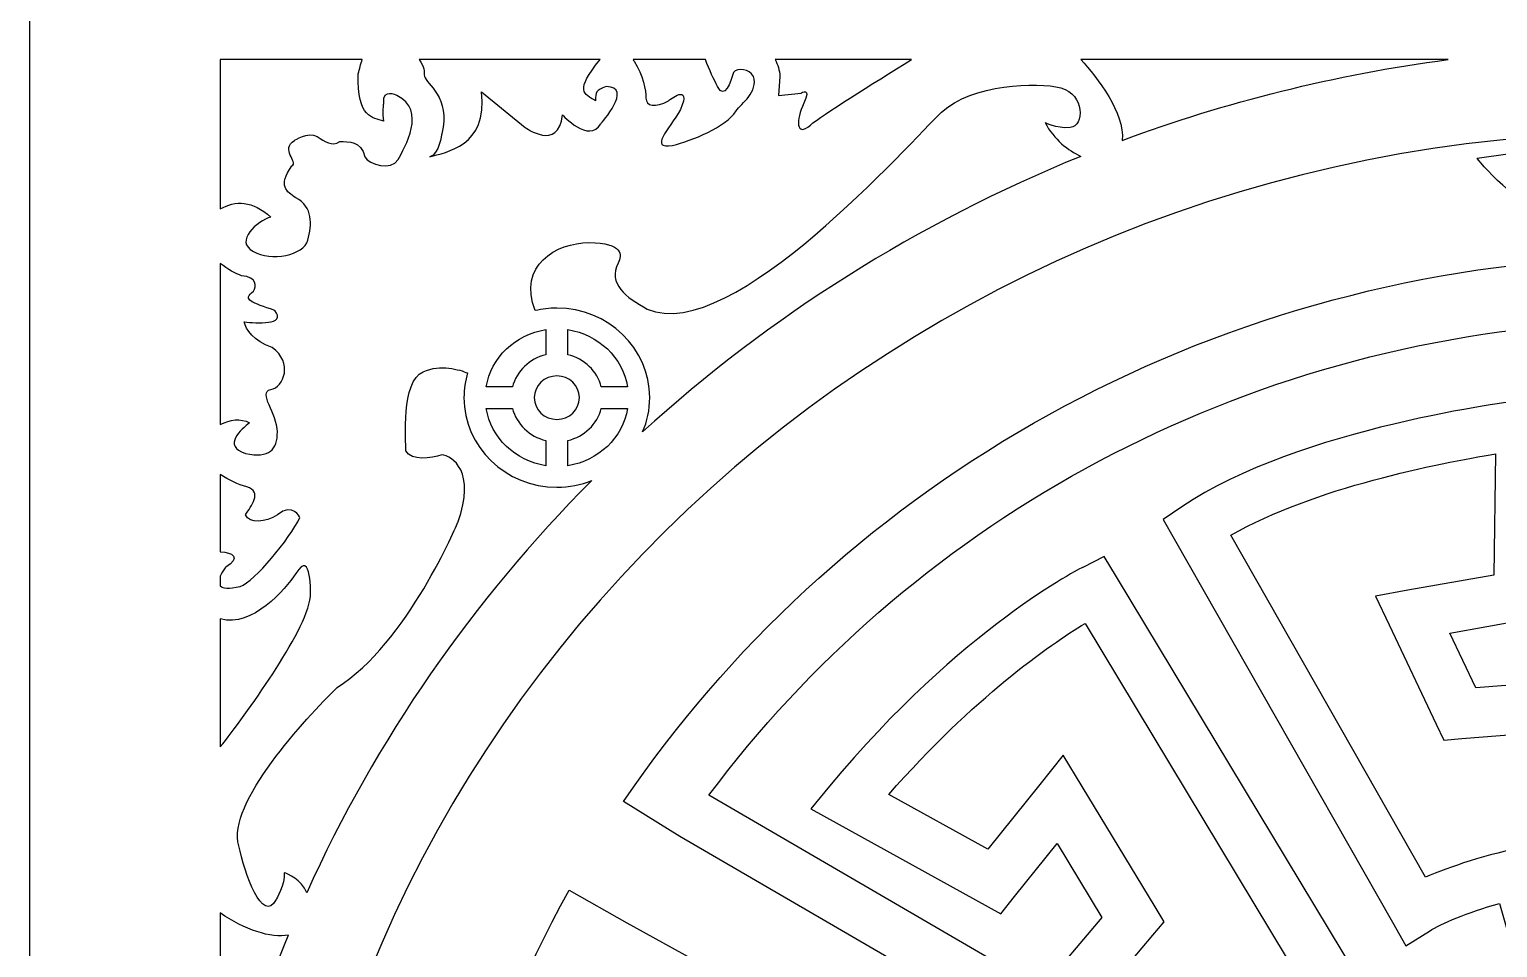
# Model space of a CAD drawing. Header units: centimetres. Extents: x 15.1 to 27, y -9 to 9.
# Drawn here: x 15.14 to 20.51, y 1.8 to 5.15 of the extents above; entities that cross this region are included whole.
import ezdxf

# ---------------------------------------------------------------- set-up
doc = ezdxf.new("R2010")
doc.units = ezdxf.units.CM
doc.header["$MEASUREMENT"] = 0
doc.layers.add('layer 1', color=7, linetype='Continuous')

msp = doc.modelspace()

# ---------------------------------------------------------------- linework, layer by layer
at = {"layer": 'layer 1', "color": 250}
for points, knots in [([(15.14322, 9.00077), (15.14322, 9.00077), (26.99977, 9.00077), (26.99977, 9.00077), (26.99977, 9.00077), (26.99977, 9.00077), (26.99977, -9.00021), (26.99977, -9.00021), (26.99977, -9.00021), (26.99977, -9.00021), (15.14322, -9.00021), (15.14322, -9.00021), (15.14322, -9.00021), (15.14322, -9.00021), (15.14322, 9.00077), (15.14322, 9.00077)], [0, 0, 0, 0, 0.2, 0.2, 0.2, 0.2, 0.4, 0.4, 0.4, 0.4, 0.6, 0.6, 0.6, 0.6, 1, 1, 1, 1]), ([(15.84067, 5.04004), (15.84067, 5.04004), (16.35888, 5.04004), (16.35888, 5.04004), (16.35888, 5.04004), (16.35375, 5.02416), (16.34915, 5.00659), (16.34455, 4.98799), (16.34455, 4.98799), (16.33971, 4.8247), (16.39782, 4.82936), (16.43656, 4.81537), (16.43656, 4.81537), (16.43171, 4.84336), (16.43656, 4.88068), (16.43656, 4.88068), (16.43656, 4.88068), (16.43171, 4.93667), (16.48498, 4.90868), (16.48498, 4.90868), (16.48498, 4.90868), (16.59636, 4.85736), (16.51404, 4.71739), (16.48982, 4.6754), (16.48982, 4.6754), (16.46561, 4.63341), (16.38329, 4.65674), (16.36876, 4.68473), (16.36876, 4.68473), (16.35423, 4.74538), (16.31065, 4.74072), (16.27676, 4.74072), (16.27676, 4.74072), (16.2477, 4.72205), (16.22349, 4.74072), (16.19443, 4.75938), (16.19443, 4.75938), (16.16054, 4.77804), (16.11211, 4.74538), (16.11211, 4.74538), (16.11211, 4.74538), (16.05885, 4.71272), (16.12664, 4.66607), (16.10243, 4.65207), (16.10243, 4.65207), (16.04916, 4.57742), (16.08306, 4.55876), (16.11696, 4.53543), (16.11696, 4.53543), (16.17991, 4.50277), (16.17507, 4.43746), (16.16054, 4.38147), (16.16054, 4.38147), (16.14601, 4.32548), (16.02495, 4.30215), (15.962, 4.33948), (15.962, 4.33948), (15.88936, 4.3768), (15.97653, 4.45145), (16.02495, 4.46545), (16.02495, 4.46545), (15.95857, 4.52585), (15.89502, 4.52671), (15.84067, 4.49485), (15.84067, 4.49485), (15.84067, 4.49485), (15.84067, 5.04004), (15.84067, 5.04004)], [0, 0, 0, 0, 0.0555556, 0.0555556, 0.0555556, 0.0555556, 0.1111111, 0.1111111, 0.1111111, 0.1111111, 0.1666667, 0.1666667, 0.1666667, 0.1666667, 0.2222222, 0.2222222, 0.2222222, 0.2222222, 0.2777778, 0.2777778, 0.2777778, 0.2777778, 0.3333333, 0.3333333, 0.3333333, 0.3333333, 0.3888889, 0.3888889, 0.3888889, 0.3888889, 0.4444444, 0.4444444, 0.4444444, 0.4444444, 0.5, 0.5, 0.5, 0.5, 0.5555556, 0.5555556, 0.5555556, 0.5555556, 0.6111111, 0.6111111, 0.6111111, 0.6111111, 0.6666667, 0.6666667, 0.6666667, 0.6666667, 0.7222222, 0.7222222, 0.7222222, 0.7222222, 0.7777778, 0.7777778, 0.7777778, 0.7777778, 0.8333333, 0.8333333, 0.8333333, 0.8333333, 0.8888889, 0.8888889, 0.8888889, 0.8888889, 1, 1, 1, 1]), ([(16.56642, 5.04004), (16.56642, 5.04004), (17.22748, 5.04004), (17.22748, 5.04004), (17.22748, 5.04004), (17.13466, 4.92703), (17.16826, 4.91308), (17.21134, 4.89001), (17.21134, 4.89001), (17.21134, 4.92267), (17.21134, 4.92734), (17.25008, 4.94134), (17.25008, 4.94134), (17.35177, 4.94134), (17.23072, 4.80603), (17.23072, 4.80603), (17.23072, 4.80603), (17.18713, 4.73139), (17.09028, 4.83869), (17.09028, 4.83869), (17.09028, 4.83869), (17.07575, 4.70339), (16.9547, 4.79204), (16.9547, 4.79204), (16.9547, 4.79204), (16.9547, 4.79204), (16.7949, 4.92267), (16.7949, 4.92267), (16.7949, 4.92267), (16.81911, 4.72205), (16.66415, 4.70339), (16.60604, 4.68473), (16.60604, 4.68473), (16.63994, 4.69406), (16.64963, 4.76871), (16.64963, 4.76871), (16.64963, 4.76871), (16.68352, 4.90401), (16.59151, 4.95067), (16.58667, 4.97866), (16.58667, 4.97866), (16.58361, 4.99637), (16.5883, 5.01406), (16.56642, 5.04004)], [0, 0, 0, 0, 0.0833333, 0.0833333, 0.0833333, 0.0833333, 0.1666667, 0.1666667, 0.1666667, 0.1666667, 0.25, 0.25, 0.25, 0.25, 0.3333333, 0.3333333, 0.3333333, 0.3333333, 0.4166667, 0.4166667, 0.4166667, 0.4166667, 0.5, 0.5, 0.5, 0.5, 0.5833333, 0.5833333, 0.5833333, 0.5833333, 0.6666667, 0.6666667, 0.6666667, 0.6666667, 0.75, 0.75, 0.75, 0.75, 0.8333333, 0.8333333, 0.8333333, 0.8333333, 1, 1, 1, 1]), ([(17.34812, 5.04004), (17.34812, 5.04004), (17.61279, 5.04004), (17.61279, 5.04004), (17.61279, 5.04004), (17.62557, 5.00287), (17.64515, 4.96612), (17.65685, 4.94134), (17.65685, 4.94134), (17.68107, 4.89001), (17.70527, 4.96), (17.71496, 4.99266), (17.71496, 4.99266), (17.72949, 5.01132), (17.77307, 5.00665), (17.7876, 4.97866), (17.7876, 4.97866), (17.80696, 4.92267), (17.74401, 4.88068), (17.72465, 4.85269), (17.72465, 4.85269), (17.6859, 4.79204), (17.56485, 4.74538), (17.49221, 4.72672), (17.49221, 4.72672), (17.40504, 4.71272), (17.47768, 4.78271), (17.52126, 4.85736), (17.52126, 4.85736), (17.56485, 4.96), (17.47768, 4.89001), (17.47768, 4.89001), (17.47768, 4.89001), (17.42926, 4.86202), (17.39536, 4.87135), (17.39536, 4.89935), (17.39536, 4.89935), (17.39536, 4.92734), (17.38567, 4.98333), (17.35177, 5.03464), (17.35177, 5.03464), (17.35055, 5.0365), (17.34934, 5.03829), (17.34812, 5.04004)], [0, 0, 0, 0, 0.0833333, 0.0833333, 0.0833333, 0.0833333, 0.1666667, 0.1666667, 0.1666667, 0.1666667, 0.25, 0.25, 0.25, 0.25, 0.3333333, 0.3333333, 0.3333333, 0.3333333, 0.4166667, 0.4166667, 0.4166667, 0.4166667, 0.5, 0.5, 0.5, 0.5, 0.5833333, 0.5833333, 0.5833333, 0.5833333, 0.6666667, 0.6666667, 0.6666667, 0.6666667, 0.75, 0.75, 0.75, 0.75, 0.8333333, 0.8333333, 0.8333333, 0.8333333, 1, 1, 1, 1]), ([(17.86755, 5.04004), (17.86755, 5.04004), (18.36508, 5.04004), (18.36508, 5.04004), (18.36508, 5.04004), (18.22249, 4.95133), (18.03696, 4.8374), (17.99582, 4.80137), (17.99582, 4.80137), (17.94255, 4.75471), (17.94255, 4.82003), (17.97161, 4.88068), (17.97161, 4.88068), (18.00066, 4.94134), (17.96192, 4.91801), (17.96192, 4.91801), (17.96192, 4.91801), (17.96192, 4.91801), (17.8796, 4.90868), (17.8796, 4.90868), (17.8796, 4.90868), (17.8796, 4.90868), (17.88444, 4.97866), (17.88444, 4.97866), (17.88444, 4.97866), (17.88328, 5.00115), (17.87676, 5.02173), (17.86755, 5.04004)], [0, 0, 0, 0, 0.125, 0.125, 0.125, 0.125, 0.25, 0.25, 0.25, 0.25, 0.375, 0.375, 0.375, 0.375, 0.5, 0.5, 0.5, 0.5, 0.625, 0.625, 0.625, 0.625, 0.75, 0.75, 0.75, 0.75, 1, 1, 1, 1]), ([(18.98414, 5.04004), (18.98414, 5.04004), (20.32497, 5.04004), (20.32497, 5.04004), (20.32497, 5.04004), (19.91151, 4.98556), (19.51291, 4.8854), (19.13492, 4.74517), (19.13492, 4.74517), (19.1438, 4.84619), (19.0443, 4.97323), (18.98414, 5.04004)], [0, 0, 0, 0, 0.25, 0.25, 0.25, 0.25, 0.5, 0.5, 0.5, 0.5, 1, 1, 1, 1]), ([(18.9839, 4.68688), (18.93779, 4.70889), (18.88621, 4.74658), (18.85293, 4.8107), (18.85293, 4.8107), (18.85293, 4.8107), (18.89167, 4.78737), (18.94494, 4.79204), (18.94494, 4.79204), (18.9982, 4.7967), (18.9982, 4.91334), (18.91104, 4.93667), (18.91104, 4.93667), (18.82387, 4.96), (18.58659, 4.95067), (18.47522, 4.84802), (18.47522, 4.84802), (18.36384, 4.74538), (17.71012, 3.99423), (17.4002, 4.12953), (17.4002, 4.12953), (17.32272, 4.17152), (17.25493, 4.22284), (17.29367, 4.29749), (17.29367, 4.29749), (17.30819, 4.32548), (17.31303, 4.37214), (17.18713, 4.37214), (17.18713, 4.37214), (17.06765, 4.37214), (16.9264, 4.2881), (16.99094, 4.124), (16.99094, 4.124), (17.01631, 4.12987), (17.04276, 4.13299), (17.06995, 4.13299), (17.06995, 4.13299), (17.25679, 4.13299), (17.40917, 3.98617), (17.40917, 3.80616), (17.40917, 3.80616), (17.40917, 3.76192), (17.39997, 3.71971), (17.38331, 3.68116), (17.38331, 3.68116), (17.84608, 4.10238), (18.3875, 4.4452), (18.9839, 4.68688)], [0, 0, 0, 0, 0.0769231, 0.0769231, 0.0769231, 0.0769231, 0.1538462, 0.1538462, 0.1538462, 0.1538462, 0.2307692, 0.2307692, 0.2307692, 0.2307692, 0.3076923, 0.3076923, 0.3076923, 0.3076923, 0.3846154, 0.3846154, 0.3846154, 0.3846154, 0.4615385, 0.4615385, 0.4615385, 0.4615385, 0.5384615, 0.5384615, 0.5384615, 0.5384615, 0.6153846, 0.6153846, 0.6153846, 0.6153846, 0.6923077, 0.6923077, 0.6923077, 0.6923077, 0.7692308, 0.7692308, 0.7692308, 0.7692308, 0.8461538, 0.8461538, 0.8461538, 0.8461538, 1, 1, 1, 1]), ([(16.43975, -1.85446), (16.18977, -1.28605), (16.05136, -0.66243), (16.05136, -0.00884), (16.05136, -0.00884), (16.05136, 2.5727), (18.20847, 4.68749), (20.8868, 4.77161), (20.8868, 4.77161), (20.8868, 4.77161), (20.87922, 4.76047), (20.87922, 4.76047), (20.87922, 4.76047), (20.87922, 4.76047), (21.00399, 4.65806), (21.00399, 4.61354), (21.00399, 4.61354), (21.00399, 4.56901), (20.8977, 4.52004), (20.74982, 4.72485), (20.74982, 4.72485), (20.74982, 4.72485), (20.43095, 4.68033), (20.43095, 4.68033), (20.43095, 4.68033), (20.43095, 4.68033), (20.58808, 4.47551), (20.71285, 4.50223), (20.71285, 4.50223), (20.83763, 4.52894), (20.86535, 4.47106), (20.86535, 4.43099), (20.86535, 4.43099), (20.86535, 4.40897), (20.86257, 4.35871), (20.84395, 4.31421), (20.84395, 4.31421), (19.36673, 4.22764), (18.07665, 3.45795), (17.3136, 2.3316), (17.3136, 2.3316), (17.3136, 2.3316), (17.51874, 2.2044), (17.51874, 2.2044), (17.51874, 2.2044), (17.51874, 2.2044), (18.79063, 1.46554), (18.79063, 1.46554), (18.79063, 1.46554), (18.79063, 1.46554), (18.68104, 1.46148), (18.68104, 1.46148), (18.68104, 1.46148), (18.68104, 1.46148), (18.66323, 1.36424), (18.66323, 1.36424), (18.66323, 1.36424), (18.66323, 1.36424), (18.55636, 1.36996), (18.55636, 1.36996), (18.55636, 1.36996), (18.55636, 1.36996), (18.63948, 1.24412), (18.63948, 1.24412), (18.63948, 1.24412), (18.63948, 1.24412), (18.55043, 1.2384), (18.55043, 1.2384), (18.55043, 1.2384), (18.55043, 1.2384), (18.57469, 1.20042), (18.57469, 1.20042), (18.57469, 1.20042), (18.57469, 1.20042), (17.32556, 1.88955), (17.32556, 1.88955), (17.32556, 1.88955), (17.32556, 1.88955), (17.11455, 2.00822), (17.11455, 2.00822), (17.11455, 2.00822), (16.77531, 1.39857), (16.58267, 0.70332), (16.58267, -0.03379), (16.58267, -0.03379), (16.58267, -0.69966), (16.73995, -1.33131), (17.0204, -1.89662), (17.0204, -1.89662), (17.00253, -1.93494), (16.97972, -1.9758), (16.93593, -1.98067), (16.93593, -1.98067), (16.93593, -1.98067), (16.80186, -1.9935), (16.78028, -1.95411), (16.78028, -1.95411), (16.75873, -1.91473), (16.73613, -1.92121), (16.79359, -1.90204), (16.79359, -1.90204), (16.85101, -1.88289), (16.73986, -1.81354), (16.67721, -1.78499), (16.67721, -1.78499), (16.61453, -1.75647), (16.52892, -1.8101), (16.48508, -1.70146), (16.48508, -1.70146), (16.45337, -1.6228), (16.44304, -1.76822), (16.43975, -1.85446)], [0, 0, 0, 0, 0.0344828, 0.0344828, 0.0344828, 0.0344828, 0.0689655, 0.0689655, 0.0689655, 0.0689655, 0.1034483, 0.1034483, 0.1034483, 0.1034483, 0.137931, 0.137931, 0.137931, 0.137931, 0.1724138, 0.1724138, 0.1724138, 0.1724138, 0.2068966, 0.2068966, 0.2068966, 0.2068966, 0.2413793, 0.2413793, 0.2413793, 0.2413793, 0.2758621, 0.2758621, 0.2758621, 0.2758621, 0.3103448, 0.3103448, 0.3103448, 0.3103448, 0.3448276, 0.3448276, 0.3448276, 0.3448276, 0.3793103, 0.3793103, 0.3793103, 0.3793103, 0.4137931, 0.4137931, 0.4137931, 0.4137931, 0.4482759, 0.4482759, 0.4482759, 0.4482759, 0.4827586, 0.4827586, 0.4827586, 0.4827586, 0.5172414, 0.5172414, 0.5172414, 0.5172414, 0.5517241, 0.5517241, 0.5517241, 0.5517241, 0.5862069, 0.5862069, 0.5862069, 0.5862069, 0.6206897, 0.6206897, 0.6206897, 0.6206897, 0.6551724, 0.6551724, 0.6551724, 0.6551724, 0.6896552, 0.6896552, 0.6896552, 0.6896552, 0.7241379, 0.7241379, 0.7241379, 0.7241379, 0.7586207, 0.7586207, 0.7586207, 0.7586207, 0.7931034, 0.7931034, 0.7931034, 0.7931034, 0.8275862, 0.8275862, 0.8275862, 0.8275862, 0.862069, 0.862069, 0.862069, 0.862069, 0.8965517, 0.8965517, 0.8965517, 0.8965517, 0.9310345, 0.9310345, 0.9310345, 0.9310345, 1, 1, 1, 1]), ([(21.3865, 4.31512), (21.4221, 4.31314), (21.45757, 4.31065), (21.49296, 4.30789), (21.49296, 4.30789), (21.47521, 4.3292), (21.46285, 4.34991), (21.4615, 4.3642), (21.4615, 4.3642), (21.45688, 4.41318), (21.33673, 4.46215), (21.34135, 4.38646), (21.34135, 4.38646), (21.34597, 4.31077), (21.30437, 4.24843), (21.27665, 4.25289), (21.27665, 4.25289), (21.24892, 4.25734), (21.25355, 4.17719), (21.28589, 4.17719), (21.28589, 4.17719), (21.31824, 4.17719), (21.36446, 4.10676), (21.33673, 4.03917), (21.33673, 4.03917), (21.309, 3.97158), (21.27202, 3.96297), (21.1565, 3.97683), (21.1565, 3.97683), (21.04097, 4.00405), (21.05483, 4.16384), (21.11028, 4.15938), (21.11028, 4.15938), (21.16574, 4.15493), (21.15188, 4.23062), (21.15188, 4.23062), (21.15188, 4.23062), (21.08718, 4.23508), (21.07794, 4.31967), (21.08256, 4.35529), (21.08256, 4.35529), (21.08711, 4.3904), (21.05128, 4.4298), (20.97948, 4.32017), (20.97948, 4.32017), (20.98634, 4.32038), (20.99319, 4.32068), (21.00006, 4.32086), (21.00006, 4.32086), (21.00006, 4.32086), (21.00586, 4.08651), (21.00586, 4.08651), (21.00586, 4.08651), (21.00586, 4.08651), (21.00612, 2.69478), (21.00612, 2.69478), (21.00612, 2.69478), (21.00612, 2.69478), (21.00613, 2.6117), (21.00613, 2.6117), (21.00613, 2.6117), (21.00613, 2.6117), (20.9191, 2.60482), (20.9191, 2.60482), (20.9191, 2.60482), (20.9191, 2.60482), (20.37519, 2.56161), (20.37519, 2.56161), (20.37519, 2.56161), (20.37519, 2.56161), (20.30956, 2.55639), (20.30956, 2.55639), (20.30956, 2.55639), (20.30956, 2.55639), (20.28191, 2.61465), (20.28191, 2.61465), (20.28191, 2.61465), (20.28191, 2.61465), (20.10971, 2.97756), (20.10971, 2.97756), (20.10971, 2.97756), (20.10971, 2.97756), (20.06019, 3.08203), (20.06019, 3.08203), (20.06019, 3.08203), (20.06019, 3.08203), (20.17869, 3.10303), (20.17869, 3.10303), (20.17869, 3.10303), (20.17869, 3.10303), (20.49194, 3.15862), (20.49194, 3.15862), (20.49194, 3.15862), (20.49194, 3.15862), (20.4984, 3.60063), (20.4984, 3.60063), (20.4984, 3.60063), (20.29235, 3.5673), (19.83576, 3.47807), (19.53188, 3.30397), (19.53188, 3.30397), (19.53188, 3.30397), (20.2429, 2.05576), (20.2429, 2.05576), (20.2429, 2.05576), (20.42026, 2.13283), (20.76223, 2.22774), (21.16625, 2.22954), (21.16625, 2.22954), (21.45142, 2.23083), (21.76967, 2.18662), (22.08637, 2.05851), (22.08637, 2.05851), (22.08637, 2.05851), (22.82167, 3.28364), (22.82167, 3.28364), (22.82167, 3.28364), (22.68685, 3.35244), (22.37628, 3.48919), (21.90292, 3.57298), (21.90292, 3.57298), (21.90292, 3.57298), (21.9029, 3.17062), (21.9029, 3.17062), (21.9029, 3.17062), (21.9029, 3.17062), (22.21071, 3.12965), (22.21071, 3.12965), (22.21071, 3.12965), (22.21071, 3.12965), (22.34903, 3.11126), (22.34903, 3.11126), (22.34903, 3.11126), (22.34903, 3.11126), (22.28036, 2.99611), (22.28036, 2.99611), (22.28036, 2.99611), (22.28036, 2.99611), (22.0176, 2.55543), (22.0176, 2.55543), (22.0176, 2.55543), (22.0176, 2.55543), (21.98489, 2.50055), (21.98489, 2.50055), (21.98489, 2.50055), (21.98489, 2.50055), (21.92026, 2.51081), (21.92026, 2.51081), (21.92026, 2.51081), (21.92026, 2.51081), (21.43098, 2.5886), (21.43098, 2.5886), (21.43098, 2.5886), (21.43098, 2.5886), (21.34991, 2.60146), (21.34991, 2.60146), (21.34991, 2.60146), (21.34991, 2.60146), (21.35167, 2.67924), (21.35167, 2.67924), (21.35167, 2.67924), (21.35167, 2.67924), (21.38416, 4.08019), (21.38416, 4.08019), (21.38416, 4.08019), (21.38416, 4.08019), (21.3865, 4.31512), (21.3865, 4.31512)], [0, 0, 0, 0, 0.0232558, 0.0232558, 0.0232558, 0.0232558, 0.0465116, 0.0465116, 0.0465116, 0.0465116, 0.0697674, 0.0697674, 0.0697674, 0.0697674, 0.0930233, 0.0930233, 0.0930233, 0.0930233, 0.1162791, 0.1162791, 0.1162791, 0.1162791, 0.1395349, 0.1395349, 0.1395349, 0.1395349, 0.1627907, 0.1627907, 0.1627907, 0.1627907, 0.1860465, 0.1860465, 0.1860465, 0.1860465, 0.2093023, 0.2093023, 0.2093023, 0.2093023, 0.2325581, 0.2325581, 0.2325581, 0.2325581, 0.255814, 0.255814, 0.255814, 0.255814, 0.2790698, 0.2790698, 0.2790698, 0.2790698, 0.3023256, 0.3023256, 0.3023256, 0.3023256, 0.3255814, 0.3255814, 0.3255814, 0.3255814, 0.3488372, 0.3488372, 0.3488372, 0.3488372, 0.372093, 0.372093, 0.372093, 0.372093, 0.3953488, 0.3953488, 0.3953488, 0.3953488, 0.4186047, 0.4186047, 0.4186047, 0.4186047, 0.4418605, 0.4418605, 0.4418605, 0.4418605, 0.4651163, 0.4651163, 0.4651163, 0.4651163, 0.4883721, 0.4883721, 0.4883721, 0.4883721, 0.5116279, 0.5116279, 0.5116279, 0.5116279, 0.5348837, 0.5348837, 0.5348837, 0.5348837, 0.5581395, 0.5581395, 0.5581395, 0.5581395, 0.5813953, 0.5813953, 0.5813953, 0.5813953, 0.6046512, 0.6046512, 0.6046512, 0.6046512, 0.627907, 0.627907, 0.627907, 0.627907, 0.6511628, 0.6511628, 0.6511628, 0.6511628, 0.6744186, 0.6744186, 0.6744186, 0.6744186, 0.6976744, 0.6976744, 0.6976744, 0.6976744, 0.7209302, 0.7209302, 0.7209302, 0.7209302, 0.744186, 0.744186, 0.744186, 0.744186, 0.7674419, 0.7674419, 0.7674419, 0.7674419, 0.7906977, 0.7906977, 0.7906977, 0.7906977, 0.8139535, 0.8139535, 0.8139535, 0.8139535, 0.8372093, 0.8372093, 0.8372093, 0.8372093, 0.8604651, 0.8604651, 0.8604651, 0.8604651, 0.8837209, 0.8837209, 0.8837209, 0.8837209, 0.9069767, 0.9069767, 0.9069767, 0.9069767, 0.9302326, 0.9302326, 0.9302326, 0.9302326, 0.9534884, 0.9534884, 0.9534884, 0.9534884, 1, 1, 1, 1]), ([(15.84067, 3.70788), (15.84067, 3.70788), (15.84067, 4.29565), (15.84067, 4.29565), (15.84067, 4.29565), (15.86777, 4.27459), (15.89771, 4.25915), (15.91842, 4.25083), (15.91842, 4.25083), (15.97653, 4.24617), (15.97169, 4.21351), (15.962, 4.19485), (15.962, 4.19485), (15.91842, 4.16219), (15.95716, 4.15286), (16.03948, 4.12486), (16.03948, 4.12486), (16.08306, 4.06888), (15.97169, 4.07821), (15.9281, 4.08287), (15.9281, 4.08287), (15.93295, 4.05488), (15.962, 4.01289), (16.02979, 3.98956), (16.02979, 3.98956), (16.10727, 3.93358), (16.07337, 3.84493), (16.02495, 3.8356), (16.02495, 3.8356), (15.97653, 3.82627), (16.04916, 3.74695), (16.04916, 3.68163), (16.04916, 3.68163), (16.04916, 3.61632), (16.02011, 3.58366), (15.93295, 3.60232), (15.93295, 3.60232), (15.84578, 3.63032), (15.91842, 3.69097), (15.94747, 3.7143), (15.94747, 3.7143), (15.91473, 3.7315), (15.87652, 3.72756), (15.84067, 3.70788)], [0, 0, 0, 0, 0.0833333, 0.0833333, 0.0833333, 0.0833333, 0.1666667, 0.1666667, 0.1666667, 0.1666667, 0.25, 0.25, 0.25, 0.25, 0.3333333, 0.3333333, 0.3333333, 0.3333333, 0.4166667, 0.4166667, 0.4166667, 0.4166667, 0.5, 0.5, 0.5, 0.5, 0.5833333, 0.5833333, 0.5833333, 0.5833333, 0.6666667, 0.6666667, 0.6666667, 0.6666667, 0.75, 0.75, 0.75, 0.75, 0.8333333, 0.8333333, 0.8333333, 0.8333333, 1, 1, 1, 1]), ([(19.63344, 1.42979), (19.63344, 1.42979), (19.8773, 1.204), (19.8773, 1.204), (19.8773, 1.204), (19.88359, 1.21009), (19.88994, 1.21613), (19.89634, 1.22213), (19.89634, 1.22213), (20.09453, 1.40803), (20.33662, 1.55114), (20.60594, 1.63574), (20.60594, 1.63574), (20.60594, 1.63574), (20.51349, 1.9604), (20.51349, 1.9604), (20.51349, 1.9604), (20.39159, 1.92581), (20.30226, 1.88774), (20.25705, 1.85919), (20.25705, 1.85919), (20.25705, 1.85919), (20.17107, 1.80494), (20.17107, 1.80494), (20.17107, 1.80494), (20.17107, 1.80494), (20.12173, 1.89153), (20.12173, 1.89153), (20.12173, 1.89153), (20.12173, 1.89153), (19.32434, 3.29132), (19.32434, 3.29132), (19.32434, 3.29132), (19.32434, 3.29132), (19.28438, 3.36152), (19.28438, 3.36152), (19.28438, 3.36152), (19.28438, 3.36152), (19.35239, 3.40765), (19.35239, 3.40765), (19.35239, 3.40765), (19.77916, 3.69699), (20.58019, 3.7947), (20.58253, 3.79499), (20.58253, 3.79499), (20.58253, 3.79499), (20.69021, 3.80841), (20.69021, 3.80841), (20.69021, 3.80841), (20.69021, 3.80841), (20.68869, 3.70465), (20.68869, 3.70465), (20.68869, 3.70465), (20.68869, 3.70465), (20.67966, 3.08253), (20.67966, 3.08253), (20.67966, 3.08253), (20.67966, 3.08253), (20.67857, 3.00855), (20.67857, 3.00855), (20.67857, 3.00855), (20.67857, 3.00855), (20.6022, 2.99506), (20.6022, 2.99506), (20.6022, 2.99506), (20.6022, 2.99506), (20.33107, 2.94699), (20.33107, 2.94699), (20.33107, 2.94699), (20.33107, 2.94699), (20.42603, 2.74676), (20.42603, 2.74676), (20.42603, 2.74676), (20.42603, 2.74676), (20.81739, 2.77784), (20.81739, 2.77784), (20.81739, 2.77784), (20.81739, 2.77784), (20.8171, 4.07751), (20.8171, 4.07751), (20.8171, 4.07751), (19.50354, 3.9882), (18.34998, 3.32782), (17.62553, 2.35477), (17.62553, 2.35477), (17.62553, 2.35477), (18.84059, 1.64895), (18.84059, 1.64895), (18.84059, 1.64895), (18.84059, 1.64895), (19.0606, 1.90909), (19.0606, 1.90909), (19.0606, 1.90909), (19.0606, 1.90909), (18.89707, 2.17855), (18.89707, 2.17855), (18.89707, 2.17855), (18.89707, 2.17855), (18.74202, 1.9851), (18.74202, 1.9851), (18.74202, 1.9851), (18.74202, 1.9851), (18.69159, 1.92213), (18.69159, 1.92213), (18.69159, 1.92213), (18.69159, 1.92213), (17.99696, 2.3055), (17.99696, 2.3055), (17.99696, 2.3055), (17.99696, 2.3055), (18.06583, 2.38825), (18.06583, 2.38825), (18.06583, 2.38825), (18.5496, 2.96948), (18.98947, 3.18617), (18.99068, 3.1868), (18.99068, 3.1868), (18.99068, 3.1868), (19.06942, 3.22619), (19.06942, 3.22619), (19.06942, 3.22619), (19.06942, 3.22619), (19.11395, 3.15232), (19.11395, 3.15232), (19.11395, 3.15232), (19.11395, 3.15232), (19.94138, 1.78008), (19.94138, 1.78008), (19.94138, 1.78008), (19.94138, 1.78008), (19.98494, 1.70781), (19.98494, 1.70781), (19.98494, 1.70781), (19.98494, 1.70781), (19.91396, 1.65972), (19.91396, 1.65972), (19.91396, 1.65972), (19.80976, 1.58907), (19.71659, 1.5115), (19.63344, 1.42979)], [0, 0, 0, 0, 0.0277778, 0.0277778, 0.0277778, 0.0277778, 0.0555556, 0.0555556, 0.0555556, 0.0555556, 0.0833333, 0.0833333, 0.0833333, 0.0833333, 0.1111111, 0.1111111, 0.1111111, 0.1111111, 0.1388889, 0.1388889, 0.1388889, 0.1388889, 0.1666667, 0.1666667, 0.1666667, 0.1666667, 0.1944444, 0.1944444, 0.1944444, 0.1944444, 0.2222222, 0.2222222, 0.2222222, 0.2222222, 0.25, 0.25, 0.25, 0.25, 0.2777778, 0.2777778, 0.2777778, 0.2777778, 0.3055556, 0.3055556, 0.3055556, 0.3055556, 0.3333333, 0.3333333, 0.3333333, 0.3333333, 0.3611111, 0.3611111, 0.3611111, 0.3611111, 0.3888889, 0.3888889, 0.3888889, 0.3888889, 0.4166667, 0.4166667, 0.4166667, 0.4166667, 0.4444444, 0.4444444, 0.4444444, 0.4444444, 0.4722222, 0.4722222, 0.4722222, 0.4722222, 0.5, 0.5, 0.5, 0.5, 0.5277778, 0.5277778, 0.5277778, 0.5277778, 0.5555556, 0.5555556, 0.5555556, 0.5555556, 0.5833333, 0.5833333, 0.5833333, 0.5833333, 0.6111111, 0.6111111, 0.6111111, 0.6111111, 0.6388889, 0.6388889, 0.6388889, 0.6388889, 0.6666667, 0.6666667, 0.6666667, 0.6666667, 0.6944444, 0.6944444, 0.6944444, 0.6944444, 0.7222222, 0.7222222, 0.7222222, 0.7222222, 0.75, 0.75, 0.75, 0.75, 0.7777778, 0.7777778, 0.7777778, 0.7777778, 0.8055556, 0.8055556, 0.8055556, 0.8055556, 0.8333333, 0.8333333, 0.8333333, 0.8333333, 0.8611111, 0.8611111, 0.8611111, 0.8611111, 0.8888889, 0.8888889, 0.8888889, 0.8888889, 0.9166667, 0.9166667, 0.9166667, 0.9166667, 0.9444444, 0.9444444, 0.9444444, 0.9444444, 1, 1, 1, 1]), ([(16.81209, 3.84512), (16.81209, 3.84512), (16.90757, 3.84512), (16.90757, 3.84512), (16.90757, 3.84512), (16.9225, 3.90273), (16.96972, 3.94823), (17.02951, 3.96262), (17.02951, 3.96262), (17.02951, 3.96262), (17.02951, 4.05461), (17.02951, 4.05461), (17.02951, 4.05461), (16.91801, 4.03778), (16.82954, 3.95255), (16.81209, 3.84512)], [0, 0, 0, 0, 0.2, 0.2, 0.2, 0.2, 0.4, 0.4, 0.4, 0.4, 0.6, 0.6, 0.6, 0.6, 1, 1, 1, 1]), ([(17.11039, 3.96262), (17.17019, 3.94823), (17.21741, 3.90273), (17.23233, 3.84512), (17.23233, 3.84512), (17.23233, 3.84512), (17.32781, 3.84512), (17.32781, 3.84512), (17.32781, 3.84512), (17.31036, 3.95255), (17.2219, 4.03778), (17.11039, 4.05461), (17.11039, 4.05461), (17.11039, 4.05461), (17.11039, 3.96262), (17.11039, 3.96262)], [0, 0, 0, 0, 0.2, 0.2, 0.2, 0.2, 0.4, 0.4, 0.4, 0.4, 0.6, 0.6, 0.6, 0.6, 1, 1, 1, 1]), ([(17.19707, 3.50322), (17.15778, 3.48783), (17.11486, 3.47933), (17.06995, 3.47933), (17.06995, 3.47933), (16.88311, 3.47933), (16.73073, 3.62615), (16.73073, 3.80616), (16.73073, 3.80616), (16.73073, 3.83739), (16.73533, 3.86764), (16.74389, 3.89628), (16.74389, 3.89628), (16.71497, 3.90787), (16.64512, 3.92961), (16.58183, 3.90092), (16.58183, 3.90092), (16.49951, 3.86359), (16.51888, 3.64898), (16.51888, 3.61166), (16.51888, 3.61166), (16.53825, 3.57433), (16.61089, 3.58366), (16.64963, 3.59766), (16.64963, 3.59766), (16.68836, 3.59299), (16.77553, 3.53701), (16.70773, 3.35038), (16.70773, 3.35038), (16.70773, 3.35038), (16.52372, 2.90716), (16.26707, 2.74853), (16.26707, 2.74853), (16.1557, 2.63655), (15.86031, 2.32396), (15.90873, 2.17), (15.90873, 2.17), (15.9281, 2.07202), (15.9959, 1.88074), (16.04432, 1.97405), (16.04432, 1.97405), (16.04432, 1.97405), (16.07821, 2.03003), (16.07337, 2.07202), (16.07337, 2.07202), (16.08858, 2.06909), (16.13625, 2.04592), (16.15642, 1.99905), (16.15642, 1.99905), (16.40884, 2.55897), (16.7631, 3.06766), (17.19707, 3.50322)], [0, 0, 0, 0, 0.0714286, 0.0714286, 0.0714286, 0.0714286, 0.1428571, 0.1428571, 0.1428571, 0.1428571, 0.2142857, 0.2142857, 0.2142857, 0.2142857, 0.2857143, 0.2857143, 0.2857143, 0.2857143, 0.3571429, 0.3571429, 0.3571429, 0.3571429, 0.4285714, 0.4285714, 0.4285714, 0.4285714, 0.5, 0.5, 0.5, 0.5, 0.5714286, 0.5714286, 0.5714286, 0.5714286, 0.6428571, 0.6428571, 0.6428571, 0.6428571, 0.7142857, 0.7142857, 0.7142857, 0.7142857, 0.7857143, 0.7857143, 0.7857143, 0.7857143, 0.8571429, 0.8571429, 0.8571429, 0.8571429, 1, 1, 1, 1]), ([(17.06995, 3.88553), (17.11534, 3.88553), (17.15233, 3.84989), (17.15233, 3.80616), (17.15233, 3.80616), (17.15233, 3.76244), (17.11534, 3.72679), (17.06995, 3.72679), (17.06995, 3.72679), (17.02457, 3.72679), (16.98757, 3.76244), (16.98757, 3.80616), (16.98757, 3.80616), (16.98757, 3.84989), (17.02457, 3.88553), (17.06995, 3.88553)], [0, 0, 0, 0, 0.2, 0.2, 0.2, 0.2, 0.4, 0.4, 0.4, 0.4, 0.6, 0.6, 0.6, 0.6, 1, 1, 1, 1]), ([(16.90758, 3.76719), (16.90758, 3.76719), (16.81209, 3.76719), (16.81209, 3.76719), (16.81209, 3.76719), (16.82956, 3.65978), (16.91802, 3.57453), (17.02951, 3.55771), (17.02951, 3.55771), (17.02951, 3.55771), (17.02951, 3.64971), (17.02951, 3.64971), (17.02951, 3.64971), (16.96973, 3.6641), (16.92251, 3.7096), (16.90758, 3.76719)], [0, 0, 0, 0, 0.2, 0.2, 0.2, 0.2, 0.4, 0.4, 0.4, 0.4, 0.6, 0.6, 0.6, 0.6, 1, 1, 1, 1]), ([(17.23233, 3.76719), (17.21739, 3.7096), (17.17018, 3.6641), (17.11039, 3.64971), (17.11039, 3.64971), (17.11039, 3.64971), (17.11039, 3.55771), (17.11039, 3.55771), (17.11039, 3.55771), (17.22189, 3.57453), (17.31034, 3.65978), (17.32781, 3.76719), (17.32781, 3.76719), (17.32781, 3.76719), (17.23233, 3.76719), (17.23233, 3.76719)], [0, 0, 0, 0, 0.2, 0.2, 0.2, 0.2, 0.4, 0.4, 0.4, 0.4, 0.6, 0.6, 0.6, 0.6, 1, 1, 1, 1]), ([(15.84067, 3.11941), (15.84067, 3.11941), (15.84067, 3.15462), (15.84067, 3.15462), (15.84067, 3.15462), (15.84792, 3.17163), (15.86031, 3.18709), (15.86031, 3.18709), (15.86031, 3.18709), (15.91657, 3.22323), (15.88658, 3.24187), (15.84067, 3.24302), (15.84067, 3.24302), (15.84067, 3.24302), (15.84067, 3.52535), (15.84067, 3.52535), (15.84067, 3.52535), (15.87065, 3.50527), (15.90568, 3.48916), (15.93779, 3.48102), (15.93779, 3.48102), (15.9959, 3.46236), (15.95232, 3.41104), (15.93295, 3.37838), (15.93295, 3.37838), (15.94747, 3.34572), (16.00558, 3.35038), (16.04916, 3.37838), (16.04916, 3.37838), (16.10727, 3.42503), (16.13148, 3.36905), (16.13148, 3.36905), (16.13148, 3.36905), (16.09274, 3.28973), (15.96684, 3.13577), (15.91357, 3.11711), (15.91357, 3.11711), (15.87039, 3.10671), (15.84934, 3.11004), (15.84067, 3.11941)], [0, 0, 0, 0, 0.0909091, 0.0909091, 0.0909091, 0.0909091, 0.1818182, 0.1818182, 0.1818182, 0.1818182, 0.2727273, 0.2727273, 0.2727273, 0.2727273, 0.3636364, 0.3636364, 0.3636364, 0.3636364, 0.4545455, 0.4545455, 0.4545455, 0.4545455, 0.5454545, 0.5454545, 0.5454545, 0.5454545, 0.6363636, 0.6363636, 0.6363636, 0.6363636, 0.7272727, 0.7272727, 0.7272727, 0.7272727, 0.8181818, 0.8181818, 0.8181818, 0.8181818, 1, 1, 1, 1]), ([(15.84067, 2.53137), (15.84067, 2.53137), (15.84067, 2.9987), (15.84067, 2.9987), (15.84067, 2.9987), (15.95865, 2.96529), (16.07664, 3.10726), (16.11696, 3.16376), (16.11696, 3.16376), (16.17507, 3.26174), (16.17022, 3.07978), (16.17022, 3.07978), (16.17022, 3.07978), (16.15103, 2.94295), (15.93107, 2.64787), (15.84067, 2.53137)], [0, 0, 0, 0, 0.2, 0.2, 0.2, 0.2, 0.4, 0.4, 0.4, 0.4, 0.6, 0.6, 0.6, 0.6, 1, 1, 1, 1]), ([(19.07286, 1.39284), (19.07286, 1.39284), (19.23315, 1.50151), (19.23315, 1.50151), (19.23315, 1.50151), (19.23315, 1.50151), (19.26632, 1.28696), (19.26632, 1.28696), (19.26632, 1.28696), (19.39024, 1.45423), (19.54511, 1.61694), (19.73697, 1.75835), (19.73697, 1.75835), (19.73697, 1.75835), (18.99911, 2.98208), (18.99911, 2.98208), (18.99911, 2.98208), (18.87016, 2.90357), (18.59261, 2.71191), (18.28187, 2.35781), (18.28187, 2.35781), (18.28187, 2.35781), (18.6442, 2.1578), (18.6442, 2.1578), (18.6442, 2.1578), (18.6442, 2.1578), (18.8341, 2.39476), (18.8341, 2.39476), (18.8341, 2.39476), (18.8341, 2.39476), (18.91943, 2.50126), (18.91943, 2.50126), (18.91943, 2.50126), (18.91943, 2.50126), (18.98902, 2.38663), (18.98902, 2.38663), (18.98902, 2.38663), (18.98902, 2.38663), (19.25528, 1.94789), (19.25528, 1.94789), (19.25528, 1.94789), (19.25528, 1.94789), (19.28844, 1.89325), (19.28844, 1.89325), (19.28844, 1.89325), (19.28844, 1.89325), (19.24707, 1.84433), (19.24707, 1.84433), (19.24707, 1.84433), (19.24707, 1.84433), (18.98581, 1.53543), (18.98581, 1.53543), (18.98581, 1.53543), (18.98581, 1.53543), (19.07286, 1.39284), (19.07286, 1.39284)], [0, 0, 0, 0, 0.0666667, 0.0666667, 0.0666667, 0.0666667, 0.1333333, 0.1333333, 0.1333333, 0.1333333, 0.2, 0.2, 0.2, 0.2, 0.2666667, 0.2666667, 0.2666667, 0.2666667, 0.3333333, 0.3333333, 0.3333333, 0.3333333, 0.4, 0.4, 0.4, 0.4, 0.4666667, 0.4666667, 0.4666667, 0.4666667, 0.5333333, 0.5333333, 0.5333333, 0.5333333, 0.6, 0.6, 0.6, 0.6, 0.6666667, 0.6666667, 0.6666667, 0.6666667, 0.7333333, 0.7333333, 0.7333333, 0.7333333, 0.8, 0.8, 0.8, 0.8, 0.8666667, 0.8666667, 0.8666667, 0.8666667, 1, 1, 1, 1]), ([(15.84067, 1.05247), (15.84067, 1.05247), (15.84067, 1.92529), (15.84067, 1.92529), (15.84067, 1.92529), (15.92866, 1.8637), (16.02622, 1.83181), (16.08982, 1.84468), (16.08982, 1.84468), (15.98521, 1.58986), (15.90149, 1.32514), (15.84067, 1.05247)], [0, 0, 0, 0, 0.25, 0.25, 0.25, 0.25, 0.5, 0.5, 0.5, 0.5, 1, 1, 1, 1])]:
    msp.add_open_spline(points, degree=3, knots=knots, dxfattribs=at)

doc.saveas('drawing.dxf')
